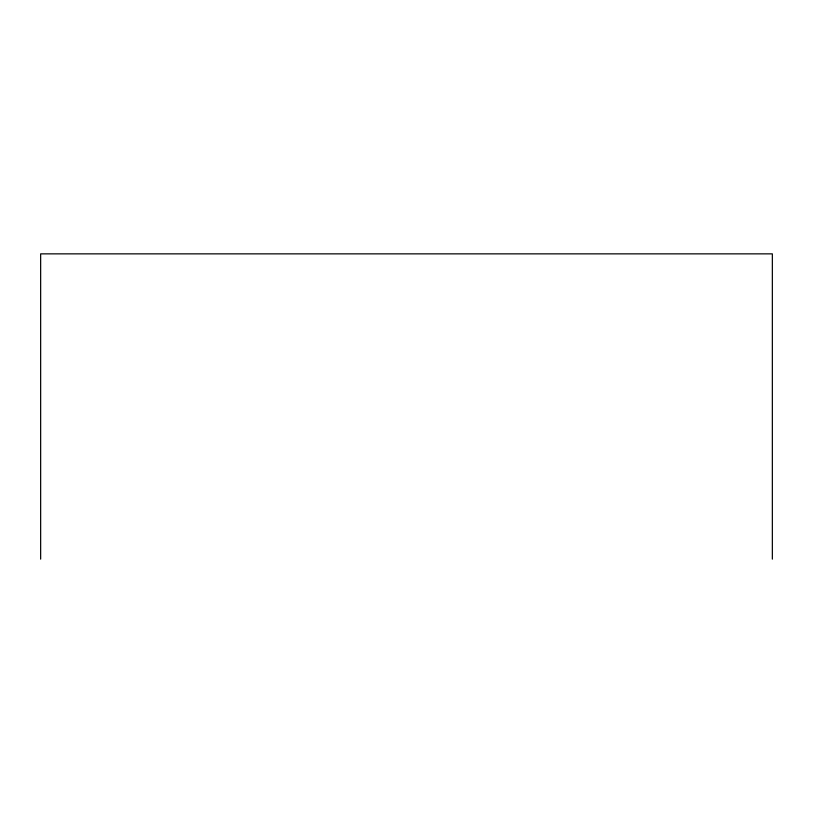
<?xml version="1.0" encoding="UTF-8"?>
<svg xmlns="http://www.w3.org/2000/svg" width="813" height="813" viewBox="0 0 813 813"><rect width="100%" height="100%" fill="white"/><g stroke="black" fill="none" stroke-linecap="round" stroke-linejoin="round"><path stroke-width="1.22" d="M772.35 559.141L772.35 253.859L40.65 253.859L40.65 559.141"/></g></svg>
